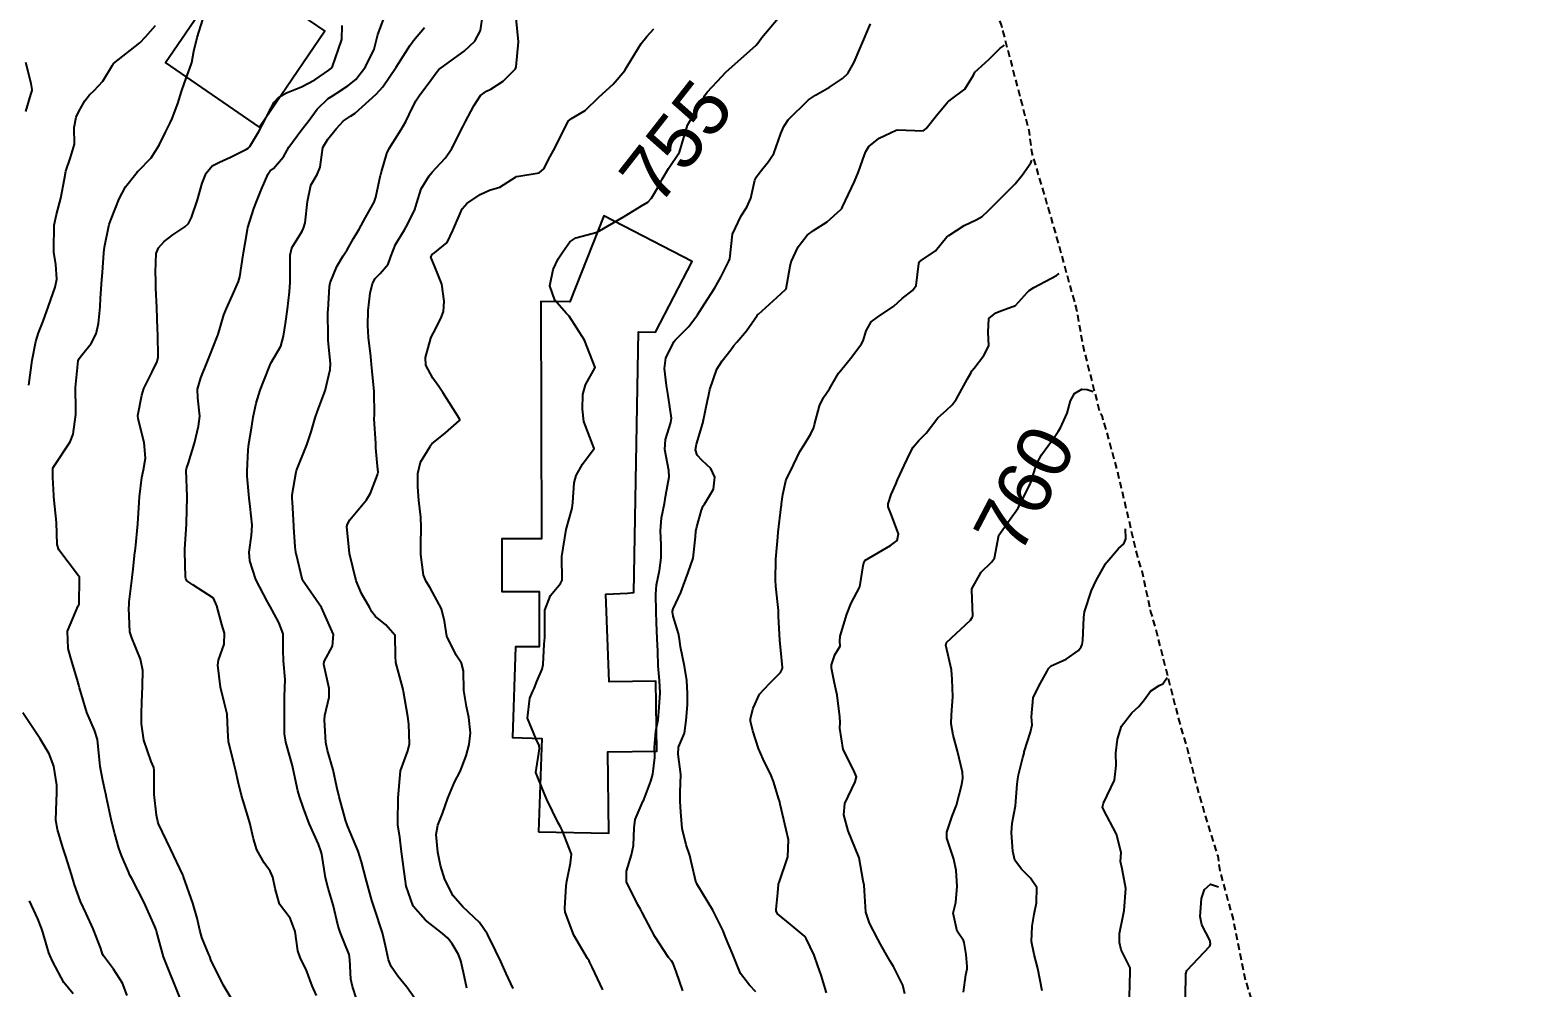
# Model space of a CAD drawing. Header units: metres. Extents: x 318500 to 325275, y 7408834 to 7428799.
# Drawn here: x 321398.3 to 321508.6, y 7409263.5 to 7409334.3 of the extents above; entities that cross this region are included whole.
import ezdxf
from ezdxf.enums import TextEntityAlignment as Align

# ---------------------------------------------------------------- set-up
doc = ezdxf.new("R2010")
doc.units = ezdxf.units.M
doc.header["$MEASUREMENT"] = 0
doc.linetypes.add('DASHED', pattern=[0.75, 0.5, -0.25])
for name, color, linetype in [('Cotas', 45, 'Continuous'), ('Curvas de Nivel 1m', 11, 'Continuous'), ('Curvas de Nivel 5m', 15, 'Continuous'), ('Edificações', 30, 'Continuous')]:
    doc.layers.add(name, color=color, linetype=linetype)
doc.layers.add('Área', color=255, linetype='DASHED', plot=False)
doc.styles.add('ARIAL', font='arial.ttf')

msp = doc.modelspace()

# ---------------------------------------------------------------- linework, layer by layer
at = {"layer": 'Curvas de Nivel 1m', "flags": 128}
for points, elevation in [([(321409.46, 7409262.46), (321408.98, 7409263.7), (321408.6, 7409264.61), (321408.16, 7409265.71), (321407.64, 7409267.61), (321407.61, 7409267.72), (321407.53, 7409267.97), (321406.74, 7409269.73), (321405.82, 7409271.51), (321405.68, 7409271.75), (321405.65, 7409271.81), (321405.59, 7409271.95), (321405.05, 7409273.21), (321404.87, 7409273.76), (321404.57, 7409274.82), (321404.32, 7409275.77), (321403.95, 7409277.49), (321403.89, 7409277.78), (321403.85, 7409277.96), (321403.68, 7409278.75), (321403.48, 7409279.78), (321403.45, 7409280.03), (321403.27, 7409281.78), (321403.05, 7409282.47), (321402.48, 7409283.79), (321401.95, 7409285.62), (321401.91, 7409285.8), (321401.78, 7409286.25), (321401.3, 7409287.81), (321401.1, 7409288.52), (321401.07, 7409289.81), (321401.85, 7409291.66), (321401.9, 7409291.75), (321401.92, 7409291.8), (321401.95, 7409293.73), (321401.94, 7409293.8), (321401.88, 7409293.89), (321400.43, 7409295.82), (321400.3, 7409296.21), (321400.25, 7409297.83), (321400.05, 7409299.74), (321400.04, 7409299.83), (321399.98, 7409301.16), (321399.97, 7409301.83), (321399.99, 7409301.89), (321401.26, 7409303.81), (321401.47, 7409304.36), (321401.68, 7409305.81), (321401.68, 7409306.17), (321401.66, 7409307.81), (321401.82, 7409309.54), (321401.86, 7409309.8), (321401.93, 7409309.97), (321402.1, 7409310.18), (321402.82, 7409311.08), (321403.19, 7409311.79), (321403.36, 7409312.56), (321403.47, 7409313.79), (321403.51, 7409314.43), (321403.6, 7409315.79), (321403.64, 7409316.33), (321403.74, 7409317.78), (321403.8, 7409318.19), (321404.12, 7409319.78), (321404.14, 7409319.87), (321404.23, 7409320.15), (321404.88, 7409321.77), (321405.36, 7409322.66), (321406.22, 7409323.75), (321406.25, 7409323.78), (321406.28, 7409323.81), (321407.25, 7409324.79), (321407.85, 7409325.73), (321408.32, 7409326.69), (321408.65, 7409327.39), (321408.8, 7409327.72), (321409.23, 7409328.82), (321409.5, 7409329.71), (321409.72, 7409330.35), (321410.21, 7409331.7), (321410.25, 7409331.84), (321410.4, 7409332.7), (321410.64, 7409333.7), (321411.08, 7409335.04)], 748), ([(321427.45, 7409261.62), (321426.16, 7409263.47), (321425.49, 7409264.29), (321425, 7409264.99), (321424.8, 7409265.49), (321424.57, 7409266.54), (321424.35, 7409267.5), (321423.76, 7409269.3), (321423.69, 7409269.51), (321423.57, 7409269.89), (321423.12, 7409271.52), (321422.81, 7409272.73), (321422.56, 7409273.53), (321421.76, 7409275.41), (321421.71, 7409275.54), (321421.64, 7409275.76), (321421.14, 7409277.55), (321420.97, 7409278.26), (321420.71, 7409279.55), (321420.29, 7409280.97), (321420.16, 7409281.56), (321420.07, 7409283.23), (321420.1, 7409283.56), (321420.4, 7409284.92), (321420.42, 7409285.55), (321420.02, 7409287.33), (321420.05, 7409287.56), (321420.67, 7409288.69), (321420.73, 7409289.55), (321419.85, 7409291.56), (321418.45, 7409293.58), (321417.96, 7409295.54), (321417.95, 7409295.59), (321417.95, 7409295.63), (321417.91, 7409296.03), (321417.81, 7409297.48), (321417.81, 7409297.59), (321417.7, 7409299.34), (321417.68, 7409299.59), (321417.68, 7409299.88), (321417.96, 7409301.59), (321417.99, 7409301.69), (321418.76, 7409303.58), (321419.07, 7409304.53), (321419.37, 7409305.57), (321419.54, 7409306.07), (321420.07, 7409307.44), (321420.1, 7409307.53), (321420.11, 7409307.56), (321420.49, 7409309.15), (321420.52, 7409309.56), (321420.34, 7409311.33), (321420.33, 7409311.56), (321420.32, 7409313.39), (321420.33, 7409313.56), (321420.44, 7409315.28), (321420.49, 7409315.56), (321420.98, 7409316.76), (321421.45, 7409317.55), (321421.75, 7409318.01), (321422.22, 7409318.84), (321422.48, 7409319.29), (321422.62, 7409319.53), (321423.1, 7409320.39), (321423.73, 7409321.52), (321423.87, 7409321.9), (321424.22, 7409323.51), (321424.23, 7409323.57), (321424.28, 7409323.76), (321424.68, 7409325.13), (321424.85, 7409325.5), (321425.73, 7409326.9), (321426.08, 7409327.48), (321426.34, 7409328), (321426.82, 7409329.01), (321427.11, 7409329.47), (321427.65, 7409330.18), (321428.39, 7409331.19), (321428.52, 7409331.33), (321428.69, 7409331.46), (321430.4, 7409332.68), (321431.18, 7409333.42), (321431.61, 7409334.22), (321431.77, 7409335.41)], 752), ([(321430.6, 7409263.41), (321430.35, 7409264.56), (321430.14, 7409265.42), (321429.97, 7409265.88), (321429.52, 7409266.68), (321429.19, 7409267.1), (321428.8, 7409267.44), (321427.54, 7409268.42), (321426.62, 7409269.47), (321426.11, 7409270.95), (321426.03, 7409271.48), (321425.79, 7409273.3), (321425.77, 7409273.48), (321425.63, 7409274.56), (321425.49, 7409275.48), (321425.48, 7409275.65), (321425.51, 7409277.48), (321425.69, 7409279.48), (321426.24, 7409280.94), (321426.35, 7409281.47), (321426.3, 7409282.91), (321426.23, 7409283.48), (321425.91, 7409285.34), (321425.88, 7409285.48), (321425.78, 7409285.85), (321425.34, 7409287.49), (321425.32, 7409287.98), (321425.29, 7409289.49), (321424.61, 7409290.27), (321423.84, 7409290.89), (321423.57, 7409291.24), (321423.42, 7409291.52), (321422.81, 7409292.59), (321422.41, 7409293.53), (321421.91, 7409295.54), (321421.73, 7409297.54), (321421.76, 7409297.72), (321421.94, 7409298.02), (321423.18, 7409299.52), (321423.48, 7409300.01), (321423.99, 7409301.35), (321424.02, 7409301.48), (321424.03, 7409301.51), (321424.03, 7409301.55), (321423.99, 7409302.01), (321423.86, 7409303.36), (321423.86, 7409303.51), (321423.86, 7409303.67), (321423.75, 7409305.51), (321423.76, 7409305.8), (321423.73, 7409307.52), (321423.59, 7409309.02), (321423.55, 7409309.52), (321423.5, 7409310.12), (321423.31, 7409311.52), (321423.26, 7409312.4), (321423.3, 7409313.52), (321423.44, 7409314.8), (321423.62, 7409315.52), (321423.82, 7409315.87), (321424.18, 7409316.24), (321424.77, 7409316.93), (321424.98, 7409317.5), (321425.32, 7409318.39), (321425.99, 7409319.48), (321426.23, 7409319.91), (321426.74, 7409320.99), (321426.89, 7409321.47), (321427.22, 7409322.52), (321427.8, 7409323.46), (321428.02, 7409323.73), (321428.29, 7409324.04), (321428.98, 7409324.77), (321429.45, 7409325.44), (321430.33, 7409327.15), (321430.48, 7409327.43), (321431.12, 7409328.65), (321431.61, 7409329.41), (321432.05, 7409329.72), (321432.37, 7409329.89), (321433.29, 7409330.48), (321434.18, 7409331.38), (321434.23, 7409331.54), (321434.41, 7409333.38), (321434.21, 7409335.38)], 753), ([(321446.57, 7409263.2), (321446.08, 7409264.63), (321445.85, 7409265.21), (321445.72, 7409265.42), (321445.51, 7409265.67), (321444.49, 7409267.23), (321443.56, 7409268.99), (321443.43, 7409269.24), (321443.25, 7409269.56), (321442.41, 7409271.26), (321442.39, 7409272.05), (321442.77, 7409273.25), (321442.92, 7409273.95), (321442.96, 7409275.25), (321443.04, 7409275.86), (321443.63, 7409277.24), (321443.67, 7409277.32), (321444.2, 7409278.71), (321444.35, 7409279.23), (321444.49, 7409280.46), (321444.47, 7409281.23), (321444.57, 7409282.4), (321444.73, 7409283.23), (321444.82, 7409284.17), (321444.88, 7409285.23), (321444.85, 7409286.16), (321444.75, 7409287.23), (321444.71, 7409288.33), (321444.68, 7409289.23), (321444.63, 7409290.45), (321444.59, 7409291.23), (321444.57, 7409292.54), (321444.63, 7409293.23), (321444.84, 7409294.28), (321444.97, 7409295.23), (321444.96, 7409296.19), (321444.92, 7409297.23), (321445, 7409298.18), (321445.2, 7409299.23), (321445.31, 7409299.88), (321445.56, 7409301.22), (321445.54, 7409301.68), (321445.24, 7409303.23), (321445.28, 7409303.97), (321445.69, 7409305.22), (321445.73, 7409305.54), (321445.47, 7409307.23), (321445.35, 7409307.96), (321445.21, 7409309.23), (321445.31, 7409310.02), (321445.93, 7409311.22), (321446.01, 7409311.33), (321446.12, 7409311.43), (321447.02, 7409312.32), (321447.64, 7409313.2), (321448.16, 7409314), (321448.93, 7409315.18), (321449.38, 7409315.98), (321449.98, 7409317.16), (321450.04, 7409317.33), (321450.23, 7409319.16), (321450.89, 7409320.51), (321451.29, 7409321.15), (321451.59, 7409321.81), (321451.9, 7409323.14), (321452.02, 7409323.4), (321452.29, 7409323.76), (321452.91, 7409324.52), (321453.3, 7409325.13), (321453.82, 7409326.61), (321454.04, 7409327.11), (321454.35, 7409327.62), (321455.85, 7409329.09), (321456.37, 7409329.43), (321457.41, 7409330.04), (321458.38, 7409330.68), (321458.76, 7409331.05), (321459.24, 7409331.88), (321459.74, 7409333.04), (321460.44, 7409334.72)], 756), ([(321398.2, 7409307.98), (321398.46, 7409309.85), (321398.73, 7409311.23), (321398.92, 7409311.85), (321399.25, 7409312.73), (321399.65, 7409313.84), (321400.16, 7409315.23), (321400.27, 7409315.83), (321400.19, 7409316.92), (321400.06, 7409317.83), (321400.04, 7409317.99), (321400.07, 7409319.83), (321400.24, 7409320.6), (321400.58, 7409321.83), (321400.83, 7409323.26), (321400.95, 7409323.82), (321401.29, 7409324.82), (321401.58, 7409325.81), (321401.55, 7409327.04), (321401.71, 7409327.81), (321401.91, 7409328.23), (321402.35, 7409329.01), (321402.69, 7409329.46), (321403.03, 7409329.79), (321403.68, 7409330.48), (321404.39, 7409331.66), (321404.43, 7409331.74), (321404.47, 7409331.78), (321406.41, 7409333.31), (321406.84, 7409333.74), (321407.57, 7409334.59)], 747), ([(321413.46, 7409262.16), (321412.57, 7409263.65), (321411.67, 7409265.5), (321411.61, 7409265.67), (321411.58, 7409265.74), (321411.51, 7409265.89), (321410.99, 7409267.15), (321410.85, 7409267.68), (321410.65, 7409268.58), (321410.34, 7409269.69), (321409.65, 7409271.64), (321409.63, 7409271.7), (321409.62, 7409271.73), (321409.59, 7409271.78), (321408.68, 7409273.71), (321407.79, 7409275.56), (321407.73, 7409275.72), (321407.65, 7409276.18), (321407.48, 7409277.72), (321407.48, 7409279.51), (321407.45, 7409279.72), (321407.26, 7409280.17), (321406.7, 7409281.74), (321406.53, 7409282.95), (321406.53, 7409283.74), (321406.55, 7409284.53), (321406.6, 7409285.74), (321406.64, 7409286.89), (321406.47, 7409287.74), (321405.82, 7409289.3), (321405.68, 7409289.75), (321405.59, 7409291.49), (321405.61, 7409291.75), (321405.63, 7409291.98), (321405.84, 7409293.75), (321405.84, 7409293.79), (321405.89, 7409294.17), (321406.05, 7409295.61), (321406.06, 7409295.75), (321406.08, 7409295.91), (321406.27, 7409297.74), (321406.36, 7409299.34), (321406.38, 7409299.74), (321406.55, 7409301.17), (321406.68, 7409301.74), (321406.84, 7409302.58), (321406.74, 7409303.74), (321406.29, 7409305.49), (321406.27, 7409305.75), (321406.55, 7409307.26), (321406.71, 7409307.74), (321407.32, 7409308.97), (321407.7, 7409309.73), (321407.76, 7409310.06), (321407.74, 7409311.73), (321407.72, 7409312.14), (321407.66, 7409313.73), (321407.6, 7409315.17), (321407.59, 7409315.73), (321407.57, 7409316.34), (321407.62, 7409317.73), (321407.78, 7409318.15), (321408.21, 7409318.62), (321408.84, 7409319.1), (321409.74, 7409319.7), (321410, 7409319.94), (321410.24, 7409320.39), (321410.67, 7409321.69), (321411.02, 7409322.94), (321411.32, 7409323.68), (321411.77, 7409324.2), (321412.29, 7409324.49), (321413.12, 7409324.84), (321414.31, 7409325.44), (321414.43, 7409325.52), (321414.55, 7409325.64), (321415.21, 7409326.74), (321415.68, 7409327.63), (321415.89, 7409328.07), (321416.35, 7409328.93), (321416.69, 7409329.28), (321417.26, 7409329.61), (321418.37, 7409330.05), (321419.36, 7409330.56), (321420.39, 7409331.29), (321420.54, 7409331.41), (321420.67, 7409331.56), (321421.11, 7409332.84), (321421.34, 7409333.55), (321421.38, 7409334.59)], 749), ([(321422.47, 7409262.53), (321422.13, 7409263.53), (321422.02, 7409264.07), (321421.95, 7409265.53), (321421.88, 7409265.9), (321421.52, 7409266.81), (321421.22, 7409267.54), (321421.09, 7409267.99), (321420.71, 7409269.55), (321420.34, 7409270.79), (321420.14, 7409271.55), (321419.86, 7409273.3), (321419.8, 7409273.56), (321419.62, 7409274.04), (321418.94, 7409275.57), (321418.51, 7409276.72), (321418.21, 7409277.58), (321418.09, 7409278), (321417.76, 7409279.59), (321417.69, 7409279.85), (321417.21, 7409281.6), (321417.12, 7409282.21), (321417.1, 7409283.6), (321417.12, 7409284.95), (321417.14, 7409285.6), (321417.15, 7409286.23), (321417.03, 7409287.6), (321417.02, 7409288.4), (321417.02, 7409289.6), (321416.68, 7409290.45), (321416.04, 7409291.62), (321415.86, 7409291.97), (321415, 7409293.63), (321414.54, 7409294.99), (321414.49, 7409295.63), (321414.67, 7409296.88), (321414.72, 7409297.63), (321414.57, 7409299.01), (321414.5, 7409299.63), (321414.36, 7409301.26), (321414.34, 7409301.64), (321414.42, 7409303.22), (321414.48, 7409303.64), (321414.7, 7409304.97), (321414.8, 7409305.63), (321415.02, 7409306.67), (321415.3, 7409307.63), (321415.52, 7409308.18), (321416.09, 7409309.62), (321416.85, 7409310.87), (321417.04, 7409311.61), (321417.19, 7409312.55), (321417.34, 7409313.6), (321417.47, 7409314.9), (321417.52, 7409315.6), (321417.52, 7409316.26), (321417.52, 7409317.6), (321417.66, 7409318.15), (321418.22, 7409319.05), (321418.42, 7409319.39), (321418.52, 7409319.59), (321418.64, 7409319.99), (321418.81, 7409321.58), (321419.06, 7409322.78), (321419.52, 7409323.57), (321419.74, 7409324.12), (321419.95, 7409325.57), (321420.32, 7409326.19), (321420.93, 7409326.94), (321421.46, 7409327.55), (321422, 7409327.88), (321422.34, 7409328.1), (321423.89, 7409329.52), (321424.37, 7409330.06), (321425.37, 7409331.5), (321426.41, 7409333.14), (321426.54, 7409333.34), (321426.65, 7409333.48), (321427.47, 7409334.43)], 751), ([(321434.01, 7409263.37), (321433.5, 7409264.48), (321433.1, 7409265.38), (321432.72, 7409266.18), (321432.13, 7409267.39), (321431.54, 7409268.25), (321430.3, 7409269.42), (321429.57, 7409270.22), (321428.96, 7409271.44), (321428.64, 7409272.48), (321428.45, 7409273.45), (321428.33, 7409274.75), (321428.46, 7409275.45), (321428.79, 7409276.31), (321429.18, 7409277.44), (321429.68, 7409278.62), (321430.09, 7409279.42), (321430.54, 7409280.59), (321430.77, 7409281.41), (321430.86, 7409282.29), (321430.73, 7409283.42), (321430.56, 7409284.22), (321430.36, 7409285.42), (321430.34, 7409286.87), (321430.21, 7409287.42), (321429.81, 7409288.02), (321429.12, 7409289.44), (321428.93, 7409290.53), (321428.71, 7409291.45), (321427.87, 7409293.01), (321427.59, 7409293.46), (321427.4, 7409293.95), (321427.2, 7409295.47), (321427.18, 7409296.2), (321427.21, 7409297.47), (321427.18, 7409298.23), (321427.05, 7409299.47), (321426.97, 7409300.47), (321426.96, 7409301.47), (321427.17, 7409302.3), (321427.87, 7409303.46), (321427.93, 7409303.55), (321428.01, 7409303.64), (321429.01, 7409304.46), (321430.04, 7409305.37), (321430.07, 7409305.4), (321430.08, 7409305.43), (321430.04, 7409305.51), (321428.82, 7409307.45), (321428.52, 7409307.89), (321428.08, 7409308.5), (321427.57, 7409309.47), (321427.53, 7409310.04), (321427.92, 7409311.46), (321427.98, 7409311.6), (321428.13, 7409311.85), (321428.68, 7409312.91), (321428.86, 7409313.45), (321428.91, 7409314.2), (321428.74, 7409315.45), (321428.19, 7409316.82), (321427.93, 7409317.46), (321428.02, 7409317.65), (321428.2, 7409317.77), (321429.13, 7409318.54), (321429.56, 7409319.44), (321430.25, 7409321.04), (321430.6, 7409321.42), (321431.59, 7409322.08), (321432.27, 7409322.41), (321433.03, 7409322.63), (321434.2, 7409323.38), (321434.25, 7409323.41), (321434.28, 7409323.42), (321435.94, 7409323.7), (321436.29, 7409323.98), (321436.76, 7409324.89), (321436.99, 7409325.34), (321437.7, 7409326.71), (321438, 7409327.32), (321438.12, 7409327.53), (321438.34, 7409327.7), (321439.35, 7409328.31), (321440.36, 7409329.3), (321441.42, 7409330.24), (321442.27, 7409331.27), (321442.39, 7409331.47), (321443.49, 7409333.25), (321443.9, 7409333.77), (321444.43, 7409334.35)], 754), ([(321451.96, 7409263.13), (321451.49, 7409263.63), (321450.84, 7409264.48), (321450.55, 7409265.14), (321450.26, 7409265.9), (321449.73, 7409267.16), (321449.54, 7409267.63), (321448.78, 7409269.17), (321447.59, 7409271.11), (321447.55, 7409271.19), (321447.18, 7409272.77), (321447.08, 7409273.2), (321446.82, 7409274.01), (321446.51, 7409275.21), (321446.43, 7409276.43), (321446.36, 7409277.21), (321446.37, 7409277.9), (321446.42, 7409279.21), (321446.22, 7409280.71), (321446.25, 7409281.21), (321446.68, 7409282.26), (321446.82, 7409283.2), (321446.9, 7409284.34), (321446.92, 7409285.2), (321446.85, 7409286.14), (321446.7, 7409287.21), (321446.4, 7409288.63), (321446.31, 7409289.21), (321446.25, 7409289.63), (321445.85, 7409290.91), (321445.8, 7409291.22), (321445.8, 7409291.27), (321445.85, 7409291.45), (321446.43, 7409292.65), (321446.62, 7409293.21), (321446.97, 7409294.13), (321447.32, 7409295.2), (321447.5, 7409296.77), (321447.54, 7409297.2), (321447.61, 7409297.52), (321447.95, 7409298.74), (321448.08, 7409299.06), (321448.17, 7409299.19), (321448.84, 7409300.31), (321448.94, 7409301.18), (321448.64, 7409301.83), (321448, 7409302.41), (321447.63, 7409302.82), (321447.51, 7409303.2), (321447.58, 7409303.63), (321448.04, 7409305.19), (321448.39, 7409306.86), (321448.46, 7409307.18), (321448.56, 7409307.67), (321449.08, 7409309.18), (321449.47, 7409309.8), (321450.11, 7409310.61), (321450.35, 7409310.92), (321450.56, 7409311.16), (321451.28, 7409312), (321452.06, 7409313.14), (321452.1, 7409313.19), (321452.15, 7409313.25), (321453.51, 7409314.47), (321454.17, 7409315.06), (321454.2, 7409315.11), (321454.5, 7409316.8), (321454.59, 7409317.1), (321455.09, 7409318.22), (321455.75, 7409319.09), (321456.23, 7409319.42), (321457.24, 7409320.07), (321458.26, 7409320.98), (321458.3, 7409321.02), (321458.33, 7409321.06), (321458.38, 7409321.18), (321459.25, 7409323.05), (321459.56, 7409323.77), (321460, 7409325.03), (321460.09, 7409325.26), (321460.32, 7409325.65), (321461.08, 7409326.26), (321462.34, 7409326.86), (321462.46, 7409326.88), (321464.34, 7409326.8), (321464.45, 7409326.87), (321464.55, 7409326.98), (321465.32, 7409327.93), (321466.16, 7409328.95), (321466.27, 7409329.05), (321466.36, 7409329.1), (321467.43, 7409329.88), (321468.06, 7409330.92), (321468.17, 7409331.14), (321468.4, 7409331.37), (321469.22, 7409332.1), (321470.04, 7409332.9), (321470.25, 7409333.07), (321470.31, 7409333.12), (321470.34, 7409333.15)], 757), ([(321397.98, 7409328.22), (321398.35, 7409329.48), (321398.45, 7409329.77), (321398.46, 7409329.86), (321398.37, 7409330.3), (321397.98, 7409331.86)], 746), ([(321457.2, 7409263.05), (321456.8, 7409264.36), (321456.56, 7409265.06), (321456.28, 7409265.83), (321455.69, 7409267.08), (321455.53, 7409267.27), (321454.51, 7409268.13), (321453.56, 7409268.9), (321453.47, 7409269.11), (321453.46, 7409269.21), (321453.58, 7409270.46), (321453.64, 7409271.06), (321453.65, 7409271.11), (321453.69, 7409271.21), (321454.32, 7409273.1), (321454.37, 7409274.36), (321454.22, 7409275.1), (321453.76, 7409277.01), (321453.75, 7409277.11), (321453.73, 7409277.17), (321453.67, 7409277.38), (321453.26, 7409278.69), (321453.1, 7409279.12), (321452.5, 7409280.34), (321452.15, 7409281.13), (321451.74, 7409282.42), (321451.56, 7409283.14), (321451.57, 7409283.33), (321451.76, 7409284.11), (321452.24, 7409285.13), (321452.98, 7409285.92), (321453.79, 7409286.73), (321453.92, 7409286.98), (321453.93, 7409287.11), (321453.82, 7409288.4), (321453.75, 7409289.11), (321453.65, 7409290.92), (321453.65, 7409291.11), (321453.64, 7409291.33), (321453.45, 7409293.12), (321453.43, 7409293.58), (321453.45, 7409295.12), (321453.58, 7409296.76), (321453.62, 7409297.11), (321453.84, 7409298.99), (321453.86, 7409299.11), (321453.87, 7409299.21), (321453.97, 7409299.9), (321454.18, 7409300.92), (321454.25, 7409301.11), (321454.52, 7409301.62), (321455.22, 7409303.09), (321455.53, 7409303.58), (321456.03, 7409304.4), (321456.25, 7409304.87), (321456.31, 7409305.08), (321456.67, 7409306.47), (321456.97, 7409307.07), (321457.41, 7409307.73), (321458.09, 7409308.87), (321458.23, 7409309.06), (321459.06, 7409310.09), (321459.77, 7409311.04), (321459.89, 7409311.26), (321460.13, 7409312), (321460.5, 7409312.67), (321460.95, 7409313.02), (321462.16, 7409313.83), (321462.78, 7409314.39), (321463.55, 7409314.99), (321463.82, 7409315.35), (321464.03, 7409316.98), (321464.08, 7409317.1), (321464.2, 7409317.21), (321465.26, 7409317.92), (321466.1, 7409318.95), (321466.17, 7409319.01), (321466.23, 7409319.06), (321467.38, 7409319.8), (321468.25, 7409320.22), (321468.7, 7409320.47), (321469.18, 7409320.91), (321469.71, 7409321.46), (321470.27, 7409322.01), (321471.15, 7409322.89), (321471.66, 7409323.51), (321472.3, 7409324.43), (321472.37, 7409324.62)], 758), ([(321462.98, 7409262.98), (321462.84, 7409263.63), (321462.15, 7409264.99), (321461.91, 7409265.39), (321461.52, 7409266.04), (321461.18, 7409266.65), (321460.98, 7409267.01), (321460.36, 7409268.2), (321460.11, 7409269.02), (321460.01, 7409270.6), (321459.97, 7409271.02), (321459.91, 7409271.34), (321459.61, 7409273.03), (321458.8, 7409275.04), (321458.48, 7409276.22), (321458.55, 7409277.05), (321459.3, 7409278.65), (321459.42, 7409279.03), (321459.18, 7409279.55), (321458.43, 7409281.05), (321458.17, 7409282.62), (321458.19, 7409283.05), (321458.17, 7409283.47), (321457.97, 7409285.06), (321457.78, 7409285.96), (321457.57, 7409287.06), (321457.57, 7409287.3), (321457.81, 7409288.06), (321458.2, 7409288.68), (321458.18, 7409289.05), (321458.19, 7409289.42), (321458.69, 7409291.05), (321459.02, 7409291.88), (321459.62, 7409293.03), (321459.68, 7409293.23), (321459.9, 7409294.62), (321459.97, 7409294.96), (321460.02, 7409295.03), (321461.92, 7409296.13), (321462.41, 7409296.51), (321462.51, 7409296.99), (321461.95, 7409298.49), (321461.75, 7409299), (321461.74, 7409299.22), (321461.97, 7409299.91), (321462.32, 7409300.66), (321462.45, 7409301), (321462.93, 7409302.06), (321463.37, 7409302.99), (321463.6, 7409303.4), (321464.02, 7409303.89), (321464.56, 7409304.45), (321464.95, 7409304.97), (321465.43, 7409305.58), (321466.06, 7409306.14), (321466.48, 7409306.53), (321466.77, 7409306.94), (321467.62, 7409308.46), (321467.88, 7409308.92), (321467.95, 7409309.06), (321468.1, 7409309.25), (321468.83, 7409310.19), (321469.2, 7409310.91), (321469.15, 7409311.9), (321469.2, 7409312.91), (321469.71, 7409313.35), (321470.16, 7409313.52), (321471.16, 7409313.89), (321472.06, 7409314.87), (321472.18, 7409314.99), (321472.53, 7409315.21), (321474.19, 7409316.1), (321474.39, 7409316.25)], 759), ([(321473.14, 7409263.19), (321472.81, 7409264.85), (321472.54, 7409265.88), (321472.35, 7409266.86), (321472.41, 7409267.99), (321472.55, 7409268.86), (321472.72, 7409269.71), (321472.74, 7409270.85), (321472.27, 7409271.53), (321471.6, 7409272.19), (321471.12, 7409272.87), (321470.96, 7409273.54), (321470.86, 7409274.88), (321470.93, 7409275.6), (321471.17, 7409276.88), (321471.3, 7409278.49), (321471.34, 7409278.88), (321471.4, 7409279.17), (321471.71, 7409280.45), (321471.8, 7409280.78), (321471.82, 7409280.87), (321472.27, 7409282.33), (321472.39, 7409282.86), (321472.36, 7409283.47), (321472.48, 7409284.86), (321472.9, 7409285.73), (321473.51, 7409286.84), (321473.61, 7409287.04), (321473.81, 7409287.23), (321474.91, 7409287.73), (321475.82, 7409288.36), (321476.02, 7409288.63), (321476.09, 7409288.82), (321476.14, 7409289.12), (321476.21, 7409290.81), (321476.27, 7409291.23), (321476.79, 7409292.81), (321477.14, 7409293.55), (321477.83, 7409294.79), (321477.86, 7409294.84), (321477.91, 7409294.9), (321478.79, 7409295.91), (321479.19, 7409296.25), (321479.32, 7409296.62), (321479.3, 7409297.36)], 761), ([(321479.6, 7409262.76), (321479.64, 7409264.62), (321479.65, 7409264.76), (321479.64, 7409264.89), (321479.51, 7409265.19), (321478.99, 7409266.24), (321478.86, 7409266.77), (321478.87, 7409267.44), (321479.13, 7409268.77), (321479.2, 7409269.13), (321479.33, 7409270.76), (321479.06, 7409272.22), (321478.92, 7409272.77), (321478.97, 7409273.42), (321478.63, 7409274.78), (321477.67, 7409276.6), (321477.61, 7409276.79), (321477.67, 7409277.09), (321478.5, 7409278.78), (321478.62, 7409279.86), (321478.59, 7409280.78), (321478.7, 7409281.81), (321479.01, 7409282.77), (321479.76, 7409283.75), (321480.3, 7409284.22), (321480.7, 7409284.75), (321481.16, 7409285.37), (321481.79, 7409285.77), (321482.07, 7409285.9), (321482.38, 7409286.38)], 762), ([(321405.47, 7409262.86), (321405.14, 7409263.76), (321404.46, 7409264.81), (321403.72, 7409265.78), (321403.65, 7409265.91), (321403.52, 7409266.33), (321402.96, 7409267.79), (321402.43, 7409268.91), (321402.03, 7409269.8), (321401.58, 7409271.05), (321401.35, 7409271.8), (321400.94, 7409273.14), (321400.72, 7409273.81), (321400.31, 7409275.14), (321400.2, 7409275.82), (321400.24, 7409277.24), (321400.28, 7409277.82), (321400.28, 7409278.42), (321400.06, 7409279.82), (321399.7, 7409280.72), (321399.03, 7409281.84), (321397.75, 7409283.77)], 747), ([(321483.75, 7409262.71), (321483.76, 7409264.46), (321483.85, 7409264.7), (321485.53, 7409266.51), (321485.59, 7409266.68), (321485.53, 7409266.95), (321484.95, 7409268.09), (321484.82, 7409268.69), (321484.93, 7409270.04), (321485.15, 7409270.69), (321485.59, 7409271.09), (321486.18, 7409270.9)], 763), ([(321401.47, 7409262.98), (321400.79, 7409263.81), (321399.98, 7409265.34), (321399.76, 7409265.83), (321399.69, 7409266.01), (321399.52, 7409266.61), (321399.24, 7409267.55), (321399.14, 7409267.84), (321398.86, 7409268.52), (321398.25, 7409269.85)], 746)]:
    msp.add_lwpolyline(points, dxfattribs=dict(at, elevation=elevation))
at = {"layer": 'Curvas de Nivel 5m', "flags": 128}
for points, elevation in [([(321419.47, 7409262.86), (321419.16, 7409263.56), (321418.72, 7409264.79), (321418.3, 7409265.58), (321418.09, 7409266.16), (321417.91, 7409267.58), (321417.54, 7409268.57), (321416.73, 7409269.6), (321416.43, 7409270.76), (321416.25, 7409271.61), (321416.04, 7409272.06), (321415.6, 7409272.66), (321415.06, 7409273.63), (321414.81, 7409274.44), (321414.54, 7409275.63), (321414.06, 7409277.24), (321413.94, 7409277.64), (321413.68, 7409278.65), (321413.5, 7409279.45), (321413.46, 7409279.64), (321413.39, 7409279.95), (321412.98, 7409281.65), (321412.92, 7409282.46), (321412.88, 7409283.65), (321412.65, 7409284.54), (321412.37, 7409285.66), (321412.18, 7409287.28), (321412.22, 7409287.66), (321412.64, 7409288.83), (321412.66, 7409289.66), (321412.47, 7409290.3), (321412.1, 7409291.67), (321411.86, 7409292.24), (321410.34, 7409293.22), (321409.88, 7409293.52), (321409.81, 7409293.7), (321409.8, 7409293.78), (321409.74, 7409295.7), (321409.74, 7409295.87), (321409.85, 7409297.7), (321409.85, 7409297.78), (321409.92, 7409299.7), (321409.92, 7409299.74), (321409.84, 7409301.7), (321409.86, 7409301.84), (321410, 7409302.24), (321410.46, 7409303.69), (321410.76, 7409304.96), (321410.84, 7409305.69), (321410.7, 7409307.06), (321410.68, 7409307.69), (321410.93, 7409308.54), (321411.39, 7409309.68), (321411.59, 7409310.19), (321412.12, 7409311.56), (321412.15, 7409311.63), (321412.17, 7409311.67), (321412.62, 7409313.18), (321412.81, 7409313.66), (321413.37, 7409314.86), (321413.71, 7409315.65), (321413.81, 7409316.01), (321414.06, 7409317.64), (321414.08, 7409317.77), (321414.21, 7409318.5), (321414.37, 7409319.5), (321414.4, 7409319.64), (321414.83, 7409321.05), (321415.06, 7409321.63), (321415.42, 7409322.48), (321415.89, 7409323.62), (321416.06, 7409323.84), (321416.29, 7409324.02), (321417.03, 7409324.88), (321417.44, 7409325.6), (321418.32, 7409326.8), (321418.94, 7409327.58), (321419.52, 7409328.4), (321420.35, 7409329.2), (321420.58, 7409329.34), (321420.93, 7409329.55), (321421.8, 7409330.12), (321422.38, 7409330.6), (321423.11, 7409331.53), (321423.74, 7409332.85), (321423.92, 7409333.52), (321424.01, 7409333.92), (321424.43, 7409335.04)], 750), ([(321440.64, 7409263.28), (321439.86, 7409264.94), (321439.69, 7409265.3), (321439.63, 7409265.42), (321439.51, 7409265.59), (321438.5, 7409267.31), (321437.86, 7409269.01), (321437.83, 7409269.32), (321437.94, 7409270.96), (321437.98, 7409271.32), (321438.26, 7409272.65), (321438.34, 7409273.31), (321437.64, 7409275.09), (321437.51, 7409275.32), (321437.34, 7409275.63), (321436.52, 7409277.34), (321436.27, 7409277.94), (321435.69, 7409279.35), (321435.97, 7409281.09), (321435.94, 7409281.35), (321435.73, 7409281.8), (321435.08, 7409283.36), (321435.25, 7409284.85), (321435.47, 7409285.35), (321435.56, 7409285.56), (321435.78, 7409286.07), (321436.16, 7409286.98), (321436.25, 7409287.34), (321436.32, 7409288.84), (321436.35, 7409289.34), (321436.36, 7409289.86), (321436.35, 7409291.34), (321436.78, 7409292.43), (321437.53, 7409293.33), (321437.64, 7409293.57), (321437.62, 7409295.32), (321437.93, 7409297.32), (321438.38, 7409298.89), (321438.44, 7409299.32), (321438.54, 7409300.76), (321438.68, 7409301.31), (321439.15, 7409302.15), (321440.01, 7409303.3), (321439.25, 7409305.31), (321439.15, 7409306.21), (321439.18, 7409307.31), (321439.37, 7409308.02), (321440.09, 7409309.3), (321439.29, 7409311.31), (321438.15, 7409313.09), (321437.93, 7409313.32), (321437.1, 7409314.28), (321436.73, 7409315.34), (321436.97, 7409316.55), (321437.35, 7409317.33), (321437.68, 7409317.86), (321438.22, 7409318.59), (321438.65, 7409318.89), (321440.23, 7409319.3), (321442.24, 7409320.46), (321443.5, 7409321.25), (321443.97, 7409321.53), (321444.26, 7409321.82), (321444.79, 7409322.72), (321445.04, 7409323.23), (321445.5, 7409324.02), (321446.31, 7409325.22), (321446.92, 7409327.21), (321447.44, 7409328.1), (321448.1, 7409329.19), (321448.18, 7409329.38), (321448.37, 7409329.67), (321449.1, 7409330.45), (321449.77, 7409331.17), (321450.4, 7409331.72), (321451.98, 7409333.14), (321452.18, 7409333.38), (321452.42, 7409333.71), (321453.61, 7409335.12)], 755), ([(321467.31, 7409263.1), (321467.5, 7409264.39), (321467.59, 7409264.84), (321467.59, 7409264.92), (321467.6, 7409265), (321467.52, 7409265.89), (321467.38, 7409266.77), (321467.32, 7409266.92), (321466.85, 7409267.62), (321466.55, 7409268.94), (321466.76, 7409269.74), (321466.85, 7409270.93), (321466.77, 7409272.11), (321466.61, 7409272.94), (321466.09, 7409274.48), (321466.08, 7409274.94), (321466.49, 7409276.11), (321466.8, 7409276.93), (321467.21, 7409278.46), (321467.28, 7409278.93), (321467.24, 7409279.38), (321466.87, 7409280.93), (321466.57, 7409282.11), (321466.41, 7409282.94), (321466.43, 7409283.61), (321466.54, 7409284.94), (321466.49, 7409286.23), (321466.44, 7409286.94), (321466.02, 7409288.76), (321466.07, 7409288.95), (321467.85, 7409290.6), (321467.97, 7409290.8), (321468, 7409290.92), (321467.94, 7409292.86), (321467.95, 7409292.92), (321468.64, 7409294.17), (321469.4, 7409294.91), (321469.62, 7409295.2), (321469.93, 7409296.9), (321470.77, 7409298.07), (321471.34, 7409298.88), (321471.56, 7409299.28), (321471.98, 7409300.15), (321472.23, 7409300.63), (321472.33, 7409300.86), (321472.72, 7409302.15), (321473.08, 7409302.85), (321474.03, 7409304.12), (321474.32, 7409304.56), (321474.49, 7409304.84), (321474.98, 7409305.91), (321475.23, 7409306.83), (321475.52, 7409307.38), (321476.08, 7409307.7), (321476.47, 7409307.66), (321476.9, 7409307.51)], 760)]:
    msp.add_lwpolyline(points, dxfattribs=dict(at, elevation=elevation))
at = {"layer": 'Edificações'}
for points in [[(321413.15, 7409338.93), (321420.1, 7409334.17), (321415.25, 7409327.08), (321408.3, 7409331.84)], [(321435.9, 7409274.95), (321441.09, 7409274.85), (321441.01, 7409280.88), (321444.64, 7409280.93), (321444.57, 7409286.1), (321441.11, 7409286.05), (321440.87, 7409292.54), (321442.47, 7409292.6), (321442.95, 7409292.66), (321443.3, 7409311.94), (321444.55, 7409311.92), (321447.25, 7409317.13), (321440.72, 7409320.51), (321438.21, 7409314.16), (321436.06, 7409314.17), (321436.11, 7409296.63), (321433.17, 7409296.62), (321433.18, 7409292.72), (321435.94, 7409292.73), (321435.95, 7409288.63), (321434.2, 7409288.63), (321433.98, 7409281.93), (321436.15, 7409281.86)]]:
    msp.add_lwpolyline(points, close=True, dxfattribs=at)
at = {"layer": 'Área', "flags": 128}
msp.add_lwpolyline([(321000, 7409940.63), (321000, 7409940.63), (321007.46, 7409936.28), (321012.44, 7409933.63), (321016.23, 7409930.95), (321016.57, 7409930.69), (321021.63, 7409927.78), (321024.59, 7409926.55), (321027.87, 7409924.42), (321028.82, 7409923.72), (321029.39, 7409923.28), (321034.55, 7409918.85), (321039.28, 7409914.67), (321041.6, 7409912.52), (321049.83, 7409905.62), (321055.76, 7409899.58), (321058.83, 7409896.6), (321065.22, 7409891.75), (321069.24, 7409888.84), (321072.95, 7409885.61), (321075.28, 7409883.54), (321079.41, 7409879.98), (321080.37, 7409879.12), (321091.66, 7409869.26), (321094.21, 7409867.21), (321095.04, 7409866.38), (321103.54, 7409858.92), (321106.91, 7409856.28), (321108.56, 7409854.73), (321115.49, 7409848.27), (321125.21, 7409840.09), (321133.85, 7409830.61), (321138.06, 7409825.48), (321138.97, 7409824.16), (321144.45, 7409818.32), (321147.73, 7409813.84), (321151.44, 7409809.51), (321155.71, 7409804.62), (321159.72, 7409799.5), (321164.75, 7409793.59), (321170.17, 7409786.67), (321177.67, 7409777.95), (321179.57, 7409775.27), (321180.8, 7409773.93), (321188.76, 7409764.16), (321190.51, 7409761.73), (321190.8, 7409761.41), (321191.39, 7409760.83), (321194.63, 7409757.03), (321194.91, 7409756.72), (321197.52, 7409753.21), (321199.28, 7409750.95), (321201.17, 7409748.05), (321203.43, 7409744.86), (321207.14, 7409740.09), (321212.46, 7409733.34), (321214.16, 7409730.71), (321217.49, 7409726.34), (321218.27, 7409725.21), (321218.5, 7409724.69), (321220.4, 7409722.22), (321220.74, 7409721.85), (321223.07, 7409718.98), (321225.16, 7409715.79), (321229.5, 7409710.45), (321231.24, 7409707.66), (321231.65, 7409707.12), (321233.42, 7409704.97), (321233.84, 7409704.53), (321236.2, 7409701.27), (321237.07, 7409700.22), (321237.86, 7409699.05), (321241.44, 7409694.35), (321244.9, 7409689.52), (321246.01, 7409688.3), (321249.33, 7409683.48), (321250.77, 7409680.88), (321259.17, 7409670.37), (321260.89, 7409668.2), (321263.5, 7409664.7), (321264.54, 7409662.93), (321265.58, 7409661.44), (321268.99, 7409656.96), (321274.96, 7409649.38), (321275.75, 7409648.28), (321278.95, 7409643.97), (321281.26, 7409640.76), (321284.67, 7409635.87), (321284.88, 7409635.69), (321286.01, 7409634.38), (321287.23, 7409632.64), (321287.49, 7409632.45), (321294.1, 7409622.7), (321296.39, 7409619.59), (321300.72, 7409614.52), (321302.32, 7409612.56), (321303.43, 7409610.95), (321307.18, 7409605.93), (321308.8, 7409603.61), (321315.24, 7409595.23), (321315.86, 7409594.48), (321316.21, 7409593.83), (321319.04, 7409589.91), (321325.35, 7409581.74), (321325.81, 7409580.83), (321329.86, 7409575.38), (321332.36, 7409572.28), (321334.99, 7409567.95), (321335.72, 7409566.93), (321336.21, 7409566.32), (321341.04, 7409560.09), (321345.36, 7409553.4), (321349.04, 7409548.75), (321349.93, 7409547.38), (321358.87, 7409534.71), (321363.45, 7409528.21), (321365.07, 7409525.86), (321366.99, 7409522.98), (321369.42, 7409519.61), (321371.61, 7409516.07), (321371.93, 7409515.59), (321374.34, 7409512.62), (321377.98, 7409507.05), (321379.55, 7409505.15), (321379.89, 7409504.67), (321381.11, 7409503.24), (321382.21, 7409501.56), (321387.82, 7409493.67), (321391.83, 7409487.78), (321393.11, 7409485.8), (321394.65, 7409483.73), (321395.88, 7409482.26), (321398.16, 7409478.98), (321398.61, 7409478.23), (321400.05, 7409476.27), (321400.96, 7409474.93), (321402.17, 7409473.12), (321403.13, 7409471.56), (321405.84, 7409467.81), (321409.55, 7409461.98), (321412.02, 7409457.92), (321414.34, 7409453.87), (321415.2, 7409451.51), (321419.09, 7409444.49), (321420.56, 7409441.83), (321420.77, 7409441.54), (321423.29, 7409436.57), (321425.41, 7409432.42), (321425.6, 7409431.84), (321426.83, 7409429.34), (321427.43, 7409427.93), (321430.15, 7409423.44), (321430.69, 7409422.26), (321430.88, 7409421.9), (321431.55, 7409420.63), (321431.65, 7409420.41), (321432.47, 7409418.79), (321432.88, 7409418.01), (321433.6, 7409416.73), (321434.21, 7409415.39), (321435.97, 7409412.14), (321437.06, 7409409.81), (321437.97, 7409408.26), (321438.17, 7409407.7), (321439.14, 7409405.88), (321439.29, 7409405.57), (321439.39, 7409405.4), (321442.7, 7409399.12), (321443.96, 7409395.85), (321446.05, 7409391.64), (321447.27, 7409389.05), (321451.94, 7409381.13), (321452.4, 7409379.92), (321453.93, 7409376.71), (321457.75, 7409369.88), (321457.98, 7409369.07), (321461, 7409363.59), (321461.65, 7409362.51), (321463.38, 7409357.89), (321465.46, 7409352.51), (321466.71, 7409348.26), (321466.99, 7409346.66), (321467.36, 7409345.23), (321468.24, 7409341.35), (321468.91, 7409339.15), (321469.75, 7409335.58), (321470.12, 7409334.57), (321472.15, 7409326.84), (321472.38, 7409325.15), (321473.96, 7409319.79), (321475.66, 7409313.66), (321476.19, 7409310.72), (321477.36, 7409306.1), (321477.54, 7409305.76), (321477.87, 7409304.62), (321478.73, 7409301.46), (321479.18, 7409299.56), (321480.18, 7409295.29), (321480.5, 7409294.25), (321481.16, 7409291.24), (321481.48, 7409290.13), (321483.36, 7409282.79), (321483.82, 7409281.32), (321484.52, 7409278.47), (321485.57, 7409274.89), (321486.12, 7409273.2), (321486.28, 7409272.08), (321487.23, 7409268.61), (321488.18, 7409263.93), (321488.24, 7409263.75), (321489.38, 7409260.03), (321489.69, 7409259.18), (321490.99, 7409253.8), (321491.3, 7409252.49), (321492.1, 7409249.92), (321493.86, 7409242.9), (321494.58, 7409240.41), (321494.85, 7409238.01), (321496.27, 7409232.12), (321496.91, 7409226.22), (321497.58, 7409222.68), (321498.53, 7409218.92), (321498.93, 7409214.59), (321499.74, 7409210.47), (321500.72, 7409206.22), (321501.14, 7409203.52), (321501.89, 7409198.5), (321502.01, 7409197.58), (321502.43, 7409195.9), (321503.43, 7409189.93), (321503.53, 7409188.48), (321504.28, 7409184.87), (321505.02, 7409179.75), (321505.6, 7409176.24), (321505.83, 7409175.21), (321506.95, 7409169.69), (321507.76, 7409164.87), (321508.64, 7409157.9), (321508.26, 7409151.78), (321508.42, 7409148.35), (321508.25, 7409147.26), (321508.18, 7409146.24), (321508.15, 7409145.24), (321507.96, 7409140.46), (321507.9, 7409139.3), (321507.93, 7409138.76), (321507.94, 7409136.91), (321507.81, 7409130.76), (321507.69, 7409127.04), (321507.71, 7409125.79), (321507.56, 7409120.93), (321507.48, 7409118.92), (321507.45, 7409116.87), (321507.45, 7409116.08), (321507.4, 7409114.76), (321507.41, 7409114.43), (321507.31, 7409112.82), (321507.21, 7409111.49), (321506.98, 7409110.21), (321506.84, 7409106.3), (321506.9, 7409103.3), (321506.91, 7409098.63), (321506.81, 7409095.54), (321506.46, 7409090.79), (321506.37, 7409085.95)], dxfattribs=at)

# ---------------------------------------------------------------- texts
at = {"layer": 'Cotas', "style": 'ARIAL'}
for s, rotation, p in [('755', 51.9134, (321446.06, 7409326.02, 755)), ('760', 62.4084, (321471.83, 7409300.33, 760))]:
    msp.add_text(s, height=4, rotation=rotation, dxfattribs=at).set_placement(p, align=Align.MIDDLE_CENTER)

doc.saveas('drawing.dxf')
